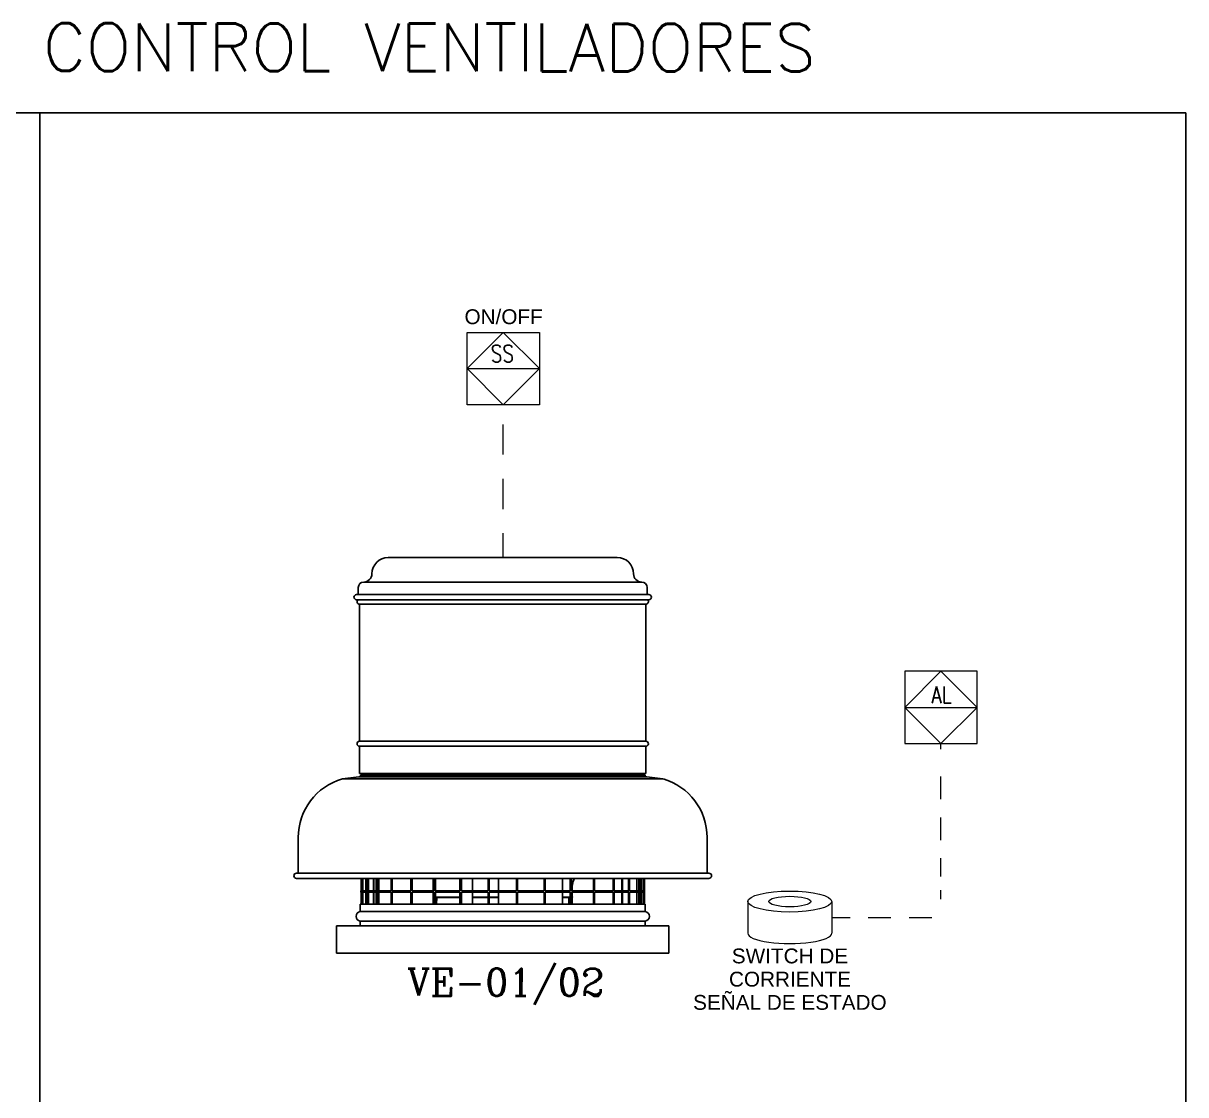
# Model space of a CAD drawing. Header units: inches. Extents: x -3 to 209, y -384 to 20.
# Drawn here: x 196.38 to 209.17, y -365.77 to -353.98 of the extents above; entities that cross this region are included whole.
import ezdxf
from ezdxf.enums import TextEntityAlignment as Align

# ---------------------------------------------------------------- set-up
doc = ezdxf.new("R2010")
doc.units = ezdxf.units.IN
doc.header["$MEASUREMENT"] = 0
doc.linetypes.add('IMPORT-6A-LINEA ELECTRICA', pattern=[1.55, 0.2, -0.2, 0.25, -0.2, 0.25, -0.3, 0, -0.15])
for name, color, linetype, lineweight in [('1-controlAA', 4, 'Continuous', 5), ('1-Señalbinaria', 231, 'IMPORT-6A-LINEA ELECTRICA', 5), ('CON-CONTROL', 4, 'Continuous', 5), ('DET-INST', 3, 'Continuous', 5), ('HVAC Formato', 50, 'Continuous', 25), ('TX-INST', 250, 'Continuous', 5)]:
    doc.layers.add(name, color=color, linetype=linetype, lineweight=lineweight)
doc.layers.add('Hvac Equipos', color=3, linetype='Continuous')
doc.layers.add('M-1-01-Texto', color=2, linetype='Continuous')
doc.styles.add('Arial_7', font='arial.ttf', dxfattribs={"height": 0.001967})
doc.styles.add('ROMANS', font='romans.shx', dxfattribs={"width": 0.8})
doc.styles.add('Texto AA', font='romans.shx')
doc.styles.add('TX100-TAGS', font='romanc.shx', dxfattribs={"height": 200})

# ---------------------------------------------------------------- blocks, each defined once
blk = doc.blocks.new('CRHT')
at = {"linetype": 'Continuous'}
for p, q in [((-171.1537, 56.4364), (-171.5737, 56.4364)), ((-171.6287, 56.3814), (-171.6287, 56.3683)), ((-171.1087, 56.3914), (-171.6187, 56.3914)), ((-171.0987, 56.3683), (-171.0987, 56.3814)), ((-171.5963, 56.3683), (-171.6319, 56.3683)), ((-171.3645, 56.3683), (-171.5963, 56.3683)), ((-171.1318, 56.3683), (-171.3645, 56.3683)), ((-171.0955, 56.3683), (-171.1318, 56.3683)), ((-171.6319, 56.3589), (-171.0955, 56.3589)), ((-171.6262, 56.3506), (-171.6262, 56.0996)), ((-171.1012, 56.3506), (-171.6262, 56.3506)), ((-171.1012, 56.0996), (-171.1012, 56.3506)), ((-171.1012, 56.0996), (-171.6262, 56.0996)), ((-171.6262, 56.0901), (-171.6262, 56.0401)), ((-171.1012, 56.0901), (-171.6262, 56.0901)), ((-171.1012, 56.0401), (-171.1012, 56.0901)), ((-171.1012, 56.0401), (-171.6262, 56.0401)), ((-171.6278, 56.0342), (-171.6577, 56.0302)), ((-171.0697, 56.0302), (-171.6577, 56.0302)), ((-171.0996, 56.0342), (-171.6278, 56.0342)), ((-171.6247, 56.0369), (-171.6247, 56.0342)), ((-171.6247, 56.0369), (-171.1027, 56.0369)), ((-171.1027, 56.0342), (-171.1027, 56.0369)), ((-171.0697, 56.0302), (-171.0996, 56.0342)), ((-171.7387, 55.923), (-171.7387, 55.8572)), ((-170.9887, 55.8572), (-170.9887, 55.923)), ((-170.9854, 55.8572), (-171.742, 55.8572)), ((-171.742, 55.8477), (-170.9854, 55.8477)), ((-171.6232, 55.8247), (-171.6232, 55.8477)), ((-171.623, 55.8477), (-171.623, 55.8247)), ((-171.622, 55.8477), (-171.622, 55.8247)), ((-171.6216, 55.8477), (-171.6216, 55.8247)), ((-171.6206, 55.8477), (-171.6206, 55.8247)), ((-171.6203, 55.8247), (-171.6203, 55.8477)), ((-171.6146, 55.8247), (-171.6146, 55.8477)), ((-171.6141, 55.8477), (-171.6141, 55.8247)), ((-171.6131, 55.8477), (-171.6131, 55.8247)), ((-171.61, 55.8477), (-171.61, 55.8247)), ((-171.6009, 55.8477), (-171.6009, 55.8247)), ((-171.5999, 55.8477), (-171.5999, 55.8247)), ((-171.5961, 55.8247), (-171.5961, 55.8477)), ((-171.5951, 55.8477), (-171.5951, 55.8247)), ((-171.5943, 55.8477), (-171.5943, 55.8247)), ((-171.5907, 55.8247), (-171.5907, 55.8477)), ((-171.5682, 55.8247), (-171.5682, 55.8477)), ((-171.5669, 55.8477), (-171.5669, 55.8247)), ((-171.5662, 55.8477), (-171.5662, 55.8247)), ((-171.5321, 55.8247), (-171.5321, 55.8477)), ((-171.5306, 55.8477), (-171.5306, 55.8247)), ((-171.5299, 55.8477), (-171.5299, 55.8247)), ((-171.4914, 55.8477), (-171.4914, 55.8247)), ((-171.4911, 55.8477), (-171.4911, 55.8247)), ((-171.4893, 55.8247), (-171.4893, 55.8477)), ((-171.4876, 55.8477), (-171.4876, 55.8247)), ((-171.4871, 55.8477), (-171.4871, 55.8247)), ((-171.4426, 55.8477), (-171.4426, 55.8247)), ((-171.4415, 55.8247), (-171.4415, 55.8477)), ((-171.4396, 55.8477), (-171.4396, 55.8247)), ((-171.4393, 55.8477), (-171.4393, 55.8247)), ((-171.4193, 55.8247), (-171.4193, 55.8477)), ((-171.3906, 55.8247), (-171.3906, 55.8477)), ((-171.3886, 55.8477), (-171.3886, 55.8247)), ((-171.3885, 55.8477), (-171.3885, 55.8247)), ((-171.3714, 55.8247), (-171.3714, 55.8477)), ((-171.3712, 55.8247), (-171.3712, 55.8477)), ((-171.3386, 55.8247), (-171.3386, 55.8477)), ((-171.3386, 55.8247), (-171.3386, 55.8477)), ((-171.3366, 55.8477), (-171.3366, 55.8247)), ((-171.2878, 55.8247), (-171.2878, 55.8477)), ((-171.2875, 55.8247), (-171.2875, 55.8477)), ((-171.2856, 55.8477), (-171.2856, 55.8247)), ((-171.2542, 55.8477), (-171.2542, 55.8247)), ((-171.2401, 55.8247), (-171.2401, 55.8477)), ((-171.2396, 55.8247), (-171.2396, 55.8477)), ((-171.2378, 55.8477), (-171.2378, 55.8247)), ((-171.2363, 55.8345), (-171.2363, 55.8247)), ((-171.1972, 55.8247), (-171.1972, 55.8477)), ((-171.1966, 55.8247), (-171.1966, 55.8477)), ((-171.1951, 55.8477), (-171.1951, 55.8247)), ((-171.1611, 55.8247), (-171.1611, 55.8477)), ((-171.1603, 55.8247), (-171.1603, 55.8477)), ((-171.159, 55.8477), (-171.159, 55.8247)), ((-171.1451, 55.8247), (-171.1451, 55.8477)), ((-171.1442, 55.8247), (-171.1442, 55.8477)), ((-171.133, 55.8247), (-171.133, 55.8477)), ((-171.1321, 55.8247), (-171.1321, 55.8477)), ((-171.1312, 55.8477), (-171.1312, 55.8247)), ((-171.1174, 55.8247), (-171.1174, 55.8477)), ((-171.1142, 55.8247), (-171.1142, 55.8477)), ((-171.1132, 55.8247), (-171.1132, 55.8477)), ((-171.1127, 55.8477), (-171.1127, 55.8247)), ((-171.1103, 55.8477), (-171.1103, 55.8247)), ((-171.1099, 55.8247), (-171.1099, 55.8477)), ((-171.1089, 55.8247), (-171.1089, 55.8477)), ((-171.1054, 55.8247), (-171.1054, 55.8477)), ((-171.1044, 55.8247), (-171.1044, 55.8477)), ((-171.1037, 55.8477), (-171.1037, 55.8007)), ((-171.6237, 55.8247), (-171.6237, 55.8227)), ((-171.6237, 55.8247), (-171.6232, 55.8247)), ((-171.6232, 55.8227), (-171.6237, 55.8227)), ((-171.6232, 55.8007), (-171.6232, 55.8227)), ((-171.623, 55.8247), (-171.6146, 55.8247)), ((-171.6146, 55.8227), (-171.623, 55.8227)), ((-171.623, 55.8227), (-171.623, 55.8007)), ((-171.622, 55.8227), (-171.622, 55.8007)), ((-171.6216, 55.8227), (-171.6216, 55.8007)), ((-171.6206, 55.8227), (-171.6206, 55.8007)), ((-171.6203, 55.8007), (-171.6203, 55.8227)), ((-171.6146, 55.8007), (-171.6146, 55.8227)), ((-171.6141, 55.8247), (-171.5961, 55.8247)), ((-171.5961, 55.8227), (-171.6141, 55.8227)), ((-171.6141, 55.8227), (-171.6141, 55.8007)), ((-171.6131, 55.8227), (-171.6131, 55.8007)), ((-171.61, 55.8227), (-171.61, 55.8007)), ((-171.6009, 55.8227), (-171.6009, 55.8007)), ((-171.5999, 55.8227), (-171.5999, 55.8007)), ((-171.5961, 55.8007), (-171.5961, 55.8227)), ((-171.5951, 55.8247), (-171.5682, 55.8247)), ((-171.5682, 55.8227), (-171.5951, 55.8227)), ((-171.5951, 55.8227), (-171.5951, 55.8007)), ((-171.5943, 55.8227), (-171.5943, 55.8007)), ((-171.5907, 55.8007), (-171.5907, 55.8227)), ((-171.5682, 55.8007), (-171.5682, 55.8227)), ((-171.5669, 55.8247), (-171.5321, 55.8247)), ((-171.5321, 55.8227), (-171.5669, 55.8227)), ((-171.5669, 55.8227), (-171.5669, 55.8007)), ((-171.5662, 55.8227), (-171.5662, 55.8007)), ((-171.5321, 55.8007), (-171.5321, 55.8227)), ((-171.5306, 55.8247), (-171.4893, 55.8247)), ((-171.4893, 55.8227), (-171.5306, 55.8227)), ((-171.5306, 55.8227), (-171.5306, 55.8007)), ((-171.5299, 55.8227), (-171.5299, 55.8007)), ((-171.4914, 55.8227), (-171.4914, 55.8007)), ((-171.4911, 55.8227), (-171.4911, 55.8007)), ((-171.4911, 55.8132), (-171.4893, 55.8132)), ((-171.4911, 55.8131), (-171.4902, 55.8129)), ((-171.4902, 55.8129), (-171.4893, 55.8129)), ((-171.4893, 55.8007), (-171.4893, 55.8227)), ((-171.4876, 55.8247), (-171.4415, 55.8247)), ((-171.4415, 55.8227), (-171.4876, 55.8227)), ((-171.4876, 55.8227), (-171.4876, 55.8007)), ((-171.4871, 55.8227), (-171.4871, 55.8007)), ((-171.4871, 55.8132), (-171.4426, 55.8132)), ((-171.4871, 55.8129), (-171.4426, 55.8129)), ((-171.4847, 55.8129), (-171.4847, 55.8103)), ((-171.4426, 55.8227), (-171.4426, 55.8007)), ((-171.4415, 55.8007), (-171.4415, 55.8227)), ((-171.4396, 55.8247), (-171.3906, 55.8247)), ((-171.3906, 55.8227), (-171.4396, 55.8227)), ((-171.4396, 55.8227), (-171.4396, 55.8007)), ((-171.4393, 55.8227), (-171.4393, 55.8007)), ((-171.4193, 55.8007), (-171.4193, 55.8227)), ((-171.4193, 55.8132), (-171.3906, 55.8132)), ((-171.4193, 55.8129), (-171.3906, 55.8129)), ((-171.3906, 55.8007), (-171.3906, 55.8227)), ((-171.3886, 55.8247), (-171.3386, 55.8247)), ((-171.3386, 55.8227), (-171.3886, 55.8227)), ((-171.3886, 55.8227), (-171.3886, 55.8007)), ((-171.3885, 55.8227), (-171.3885, 55.8007)), ((-171.3885, 55.8132), (-171.3714, 55.8132)), ((-171.3885, 55.8129), (-171.3714, 55.8129)), ((-171.3714, 55.8007), (-171.3714, 55.8227)), ((-171.3712, 55.8007), (-171.3712, 55.8227)), ((-171.3386, 55.8007), (-171.3386, 55.8227)), ((-171.3386, 55.8007), (-171.3386, 55.8227)), ((-171.3366, 55.8247), (-171.2875, 55.8247)), ((-171.2875, 55.8227), (-171.3366, 55.8227)), ((-171.3366, 55.8227), (-171.3366, 55.8007)), ((-171.2878, 55.8007), (-171.2878, 55.8227)), ((-171.2875, 55.8007), (-171.2875, 55.8227)), ((-171.2856, 55.8247), (-171.2396, 55.8247)), ((-171.2396, 55.8227), (-171.2856, 55.8227)), ((-171.2856, 55.8227), (-171.2856, 55.8007)), ((-171.2542, 55.8227), (-171.2542, 55.8007)), ((-171.2542, 55.8132), (-171.2401, 55.8132)), ((-171.2542, 55.8129), (-171.2401, 55.8129)), ((-171.2427, 55.8103), (-171.2427, 55.8129)), ((-171.2401, 55.8007), (-171.2401, 55.8227)), ((-171.2396, 55.8007), (-171.2396, 55.8227)), ((-171.2378, 55.8247), (-171.1966, 55.8247)), ((-171.1966, 55.8227), (-171.2378, 55.8227)), ((-171.2378, 55.8227), (-171.2378, 55.8007)), ((-171.2378, 55.8132), (-171.2357, 55.8132)), ((-171.2378, 55.8129), (-171.2372, 55.8129)), ((-171.2372, 55.8129), (-171.2357, 55.8132)), ((-171.2363, 55.8227), (-171.2363, 55.8161)), ((-171.2363, 55.8131), (-171.2363, 55.8007)), ((-171.1972, 55.8007), (-171.1972, 55.8227)), ((-171.1966, 55.8007), (-171.1966, 55.8227)), ((-171.1951, 55.8247), (-171.1603, 55.8247)), ((-171.1603, 55.8227), (-171.1951, 55.8227)), ((-171.1951, 55.8227), (-171.1951, 55.8007)), ((-171.1611, 55.8007), (-171.1611, 55.8227)), ((-171.1603, 55.8007), (-171.1603, 55.8227)), ((-171.159, 55.8247), (-171.1321, 55.8247)), ((-171.1321, 55.8227), (-171.159, 55.8227)), ((-171.159, 55.8227), (-171.159, 55.8007)), ((-171.1451, 55.8007), (-171.1451, 55.8227)), ((-171.1442, 55.8007), (-171.1442, 55.8227)), ((-171.133, 55.8007), (-171.133, 55.8227)), ((-171.1321, 55.8007), (-171.1321, 55.8227)), ((-171.1312, 55.8247), (-171.1132, 55.8247)), ((-171.1132, 55.8227), (-171.1312, 55.8227)), ((-171.1312, 55.8227), (-171.1312, 55.8007)), ((-171.1174, 55.8007), (-171.1174, 55.8227)), ((-171.1142, 55.8007), (-171.1142, 55.8227)), ((-171.1132, 55.8007), (-171.1132, 55.8227)), ((-171.1127, 55.8247), (-171.1044, 55.8247)), ((-171.1044, 55.8227), (-171.1127, 55.8227)), ((-171.1127, 55.8227), (-171.1127, 55.8007)), ((-171.1103, 55.8227), (-171.1103, 55.8007)), ((-171.1099, 55.8007), (-171.1099, 55.8227)), ((-171.1089, 55.8007), (-171.1089, 55.8227)), ((-171.1054, 55.8007), (-171.1054, 55.8227)), ((-171.1044, 55.8007), (-171.1044, 55.8227)), ((-171.6252, 55.8007), (-171.6252, 55.7871)), ((-171.1022, 55.8007), (-171.6252, 55.8007)), ((-171.1022, 55.7871), (-171.6252, 55.7871)), ((-171.1022, 55.8007), (-171.1022, 55.7871)), ((-171.1022, 55.8007), (-171.1022, 55.7871)), ((-171.1022, 55.8007), (-171.1022, 55.8007)), ((-171.6252, 55.7693), (-171.6252, 55.7607)), ((-171.1022, 55.7693), (-171.6252, 55.7693)), ((-171.1022, 55.7693), (-171.1022, 55.7607)), ((-171.1022, 55.7693), (-171.1022, 55.7607)), ((-171.6687, 55.7607), (-171.6687, 55.7107)), ((-171.0587, 55.7607), (-171.6687, 55.7607)), ((-171.0587, 55.7107), (-171.0587, 55.7607)), ((-171.6687, 55.7107), (-171.0587, 55.7107))]:
    blk.add_line(p, q, dxfattribs=at)
for centre, radius, start, end in [((-171.5737, 56.4064), 0.03, 90, 180), ((-171.1537, 56.4064), 0.03, 360, 90), ((-171.6187, 56.4064), 0.015, 270, 360), ((-171.1087, 56.4064), 0.015, 180, 270), ((-171.6187, 56.3814), 0.01, 90, 180), ((-171.1087, 56.3814), 0.01, 360, 90), ((-171.6319, 56.3636), 0.00468, 90, 270), ((-171.0955, 56.3636), 0.00468, 270, 90), ((-171.6262, 56.3553), 0.00476, 131.1246, 270), ((-171.1012, 56.3553), 0.00476, 270, 48.8754), ((-171.6262, 56.0948), 0.00476, 90, 270), ((-171.1012, 56.0948), 0.00476, 270, 90), ((-171.6272, 55.923), 0.1115, 105.8966, 180), ((-171.1002, 55.923), 0.1115, 360, 74.1034), ((-171.742, 55.8525), 0.00476, 90, 270), ((-170.9854, 55.8525), 0.00476, 270, 90), ((-171.5412, 55.8253), 0.051, 359.313, 10.3827), ((-171.1862, 55.8253), 0.051, 153.9605, 180.687), ((-171.5412, 55.8253), 0.051, 349.6173, 357.0649), ((-171.5347, 55.8104), 0.05, 348.8662, 359.9819), ((-171.1927, 55.8104), 0.05, 180.0181, 191.1338), ((-171.1862, 55.8253), 0.051, 182.9351, 193.7378), ((-171.6237, 55.7782), 0.009, 99.5941, 260.4059), ((-171.1037, 55.7782), 0.009, 279.5943, 80.4057), ((-171.1037, 55.7782), 0.009, 279.5941, 80.4059)]:
    blk.add_arc(centre, radius, start, end, dxfattribs=at)
blk = doc.blocks.new('DIAGRAMA P_ID_dwg_ARRANQUE PARO-4445563-DIAGRAMAS DE INSTRUMENTACION')
at = {"layer": '1-Señalbinaria'}
blk.add_line((0, 0), (0, 1.2615), dxfattribs=at)
at = {"layer": 'CON-CONTROL', "flags": 128}
blk.add_lwpolyline([(0.2987, 1.2615), (-0.2987, 1.2615), (-0.2987, 1.8588), (0.2987, 1.8588)], close=True, dxfattribs=at)
at = {"layer": 'DET-INST'}
blk.add_line((-0.2987, 1.5601), (0.2987, 1.5601), dxfattribs=at)
at = {"layer": 'DET-INST', "flags": 128}
blk.add_lwpolyline([(0, 1.2615), (-0.2987, 1.5601), (0, 1.8588), (0.2987, 1.5601)], close=True, dxfattribs=at)
blk = doc.blocks.new('DIAGRAMA P_ID_dwg_ACTRIX_10-4445587-DIAGRAMAS DE INSTRUMENTACION')
at = {"layer": 'HVAC Formato', "color": 250, "lineweight": 5}
for p, q in [((-0.3475, 0), (-0.3475, -0.2607)), ((0.3475, 0), (0.3475, -0.2607))]:
    blk.add_line(p, q, dxfattribs=at)
for major_axis in [(-0.3475, 0), (-0.1738, 0)]:
    blk.add_ellipse((0, 0), major_axis=major_axis, ratio=0.25, dxfattribs=at)
blk.add_ellipse((0, -0.2607), major_axis=(-0.3475, 0), ratio=0.25, start_param=0, end_param=3.141593, dxfattribs=at)

msp = doc.modelspace()

# ---------------------------------------------------------------- linework, layer by layer
at = {"flags": 128}
for points in [[(124.533, -354.962), (196.563, -354.962), (196.563, -377.561), (124.533, -377.561)], [(196.563, -354.962), (209.174, -354.962), (209.174, -377.561), (196.563, -377.561)]]:
    msp.add_lwpolyline(points, close=True, dxfattribs=at)
at = {"layer": '1-controlAA', "flags": 128}
msp.add_lwpolyline([(206.877, -361.108), (206.081, -361.108), (206.081, -361.904), (206.877, -361.904)], close=True, dxfattribs=at)
at = {"layer": '1-Señalbinaria', "flags": 128}
msp.add_lwpolyline([(205.279, -363.816), (206.479, -363.816), (206.479, -363.318), (206.479, -361.904)], dxfattribs=at)
at = {"layer": 'DET-INST'}
msp.add_line((206.081, -361.506), (206.877, -361.506), dxfattribs=at)
at = {"layer": 'DET-INST', "flags": 128}
msp.add_lwpolyline([(206.479, -361.108), (206.081, -361.506), (206.479, -361.904), (206.877, -361.506)], close=True, dxfattribs=at)

# ---------------------------------------------------------------- block references
at = {"xscale": 1.332419943752958, "yscale": 1.332419943752958, "zscale": 1.332419943752958}
for name, p in [('DIAGRAMA P_ID_dwg_ARRANQUE PARO-4445563-DIAGRAMAS DE INSTRUMENTACION', (201.662, -359.856)), ('DIAGRAMA P_ID_dwg_ACTRIX_10-4445587-DIAGRAMAS DE INSTRUMENTACION', (204.816, -363.642))]:
    msp.add_blockref(name, p, dxfattribs=at)
at = {"layer": 'Hvac Equipos', "xscale": 6, "yscale": 6, "zscale": 6}
msp.add_blockref('CRHT', (1229.839, -698.474), dxfattribs=at)

# ---------------------------------------------------------------- texts
at = {"insert": (196.597, -354.501, 0.023), "char_height": 0.525, "attachment_point": 7, "rotation": 359.9575, "style": 'Texto AA'}
msp.add_mtext_dynamic_manual_height_columns('CONTROL VENTILADORES', width=9.65295, gutter_width=12.5, heights=[0], dxfattribs=at)
at = {"layer": 'HVAC Formato', "color": 7, "attachment_point": 1, "line_spacing_factor": 0.938532, "style": 'Arial_7'}
for s, insert, char_height, width in [('ON/OFF', (201.236, -357.124), 0.1633, 1.02426), ('\\pi0.52719;SWITCH DE \\P\\pi0.496;CORRIENTE\\P\\pi0.10121;SEÑAL DE ESTADO', (203.651, -364.159), 0.16333, 2.31212)]:
    msp.add_mtext(s, dxfattribs=dict(at, insert=insert, char_height=char_height, width=width))
at = {"layer": 'M-1-01-Texto', "style": 'TX100-TAGS'}
msp.add_text('VE-01/02', height=0.3, rotation=359.9575, dxfattribs=at).set_placement((201.688, -364.55, -0.06), align=Align.MIDDLE)
at = {"layer": 'TX-INST', "color": 7, "char_height": 0.1865, "attachment_point": 2, "line_spacing_factor": 0.964689, "style": 'ROMANS'}
for s, insert, width in [('SS', (201.653, -357.519), 0.53553), ('AL', (206.487, -361.274), 0.44628)]:
    msp.add_mtext(s, dxfattribs=dict(at, insert=insert, width=width))

doc.saveas('drawing.dxf')
